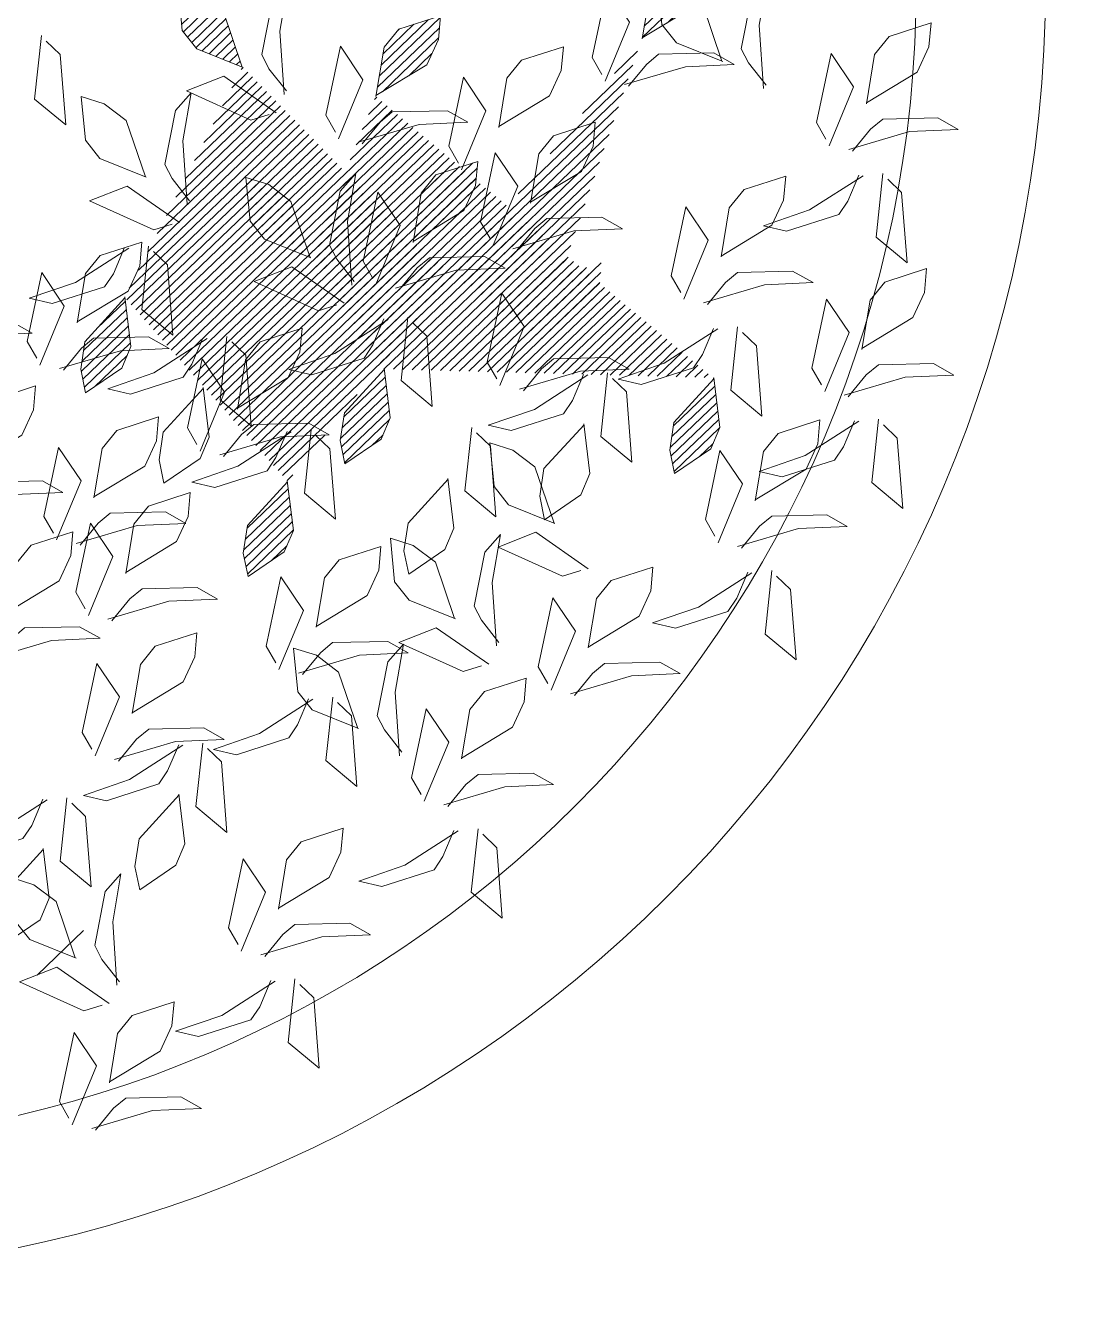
# Model space of a CAD drawing. Header units: millimetres. Extents: x 29001 to 40804, y -8833 to -5892.
# Drawn here: x 29855.25 to 29871.71, y -8603.8 to -8584.09 of the extents above; entities that cross this region are included whole.
import ezdxf

# ---------------------------------------------------------------- set-up
doc = ezdxf.new("R2010")
doc.units = ezdxf.units.MM
doc.layers.get('0').update_dxf_attribs({"lineweight": 0})
for name, color, linetype, lineweight in [('250', 250, 'Continuous', 0), ('Auto_Tefriş', 32, 'Continuous', 0), ('saksı', 180, 'Continuous', 0), ('wipeout', 254, 'Continuous', 0)]:
    doc.layers.add(name, color=color, linetype=linetype, lineweight=lineweight)
pattern_1 = [(45, (-1654799.279671, 54994.033918), (-0.0105615167031, 0.0105615167031), [])]

# ---------------------------------------------------------------- blocks, each defined once
blk = doc.blocks.new('Sun köşe')
at = {"linetype": 'Continuous'}
blk.add_wipeout([(-42.093, 15.676), (-47.03, 16.293), (-53.326, 16.663), (-59.375, 16.169), (-63.572, 15.921), (-66.223, 19.81), (-65.912, 23.945), (-66.294, 27.175), (-67.465, 29.336), (-70.857, 33.594), (-71.967, 35.199), (-72.892, 36.742), (-73.755, 38.717), (-74.493, 42.544), (-74.861, 45.259), (-74.551, 47.913), (-74.302, 51.123), (-73.683, 53.715), (-71.335, 57.666), (-68.617, 61.739), (-65.714, 65.381), (-61.885, 68.961), (-59.6, 70.628), (-57.315, 71.924), (-53.796, 73.467), (-49.413, 74.641), (-46.388, 74.949), (-42.376, 75.628), (-38.858, 75.937), (-34.105, 75.752), (-29.6, 74.827), (-26.145, 73.963), (-21.145, 73.901), (-16.948, 73.902), (-14.109, 73.284), (-12.505, 73.038), (-9.866, 71.44), (-8.088, 71.243), (-4.534, 70.65), (0.601, 69.663), (3.958, 68.281), (7.808, 66.207), (11.066, 64.134), (14.521, 62.06), (18.37, 59.591), (20.641, 58.307), (24.984, 55.543), (27.748, 53.37), (29.821, 51.297), (32.781, 48.531), (35.249, 46.26), (36.63, 44.878), (38.407, 43.1), (46.311, 33.412), (46.904, 32.82), (50.653, 27.29), (53.021, 23.537), (55.585, 18.205), (58.247, 12.576), (60.812, 7.836), (62.389, 2.701), (63.768, -2.83), (65.872, -11.856), (67.742, -22.423), (68.033, -29.632), (67.14, -36.446), (66.347, -41.187), (65.751, -45.532), (63.378, -50.47), (60.709, -55.111), (53.198, -63.407), (50.432, -64.79), (45.987, -66.469), (41.542, -67.555), (38.58, -67.753), (34.333, -67.457), (30.68, -65.779), (25.152, -63.211), (21.895, -60.347), (18.539, -57.187), (16.072, -55.311), (14.294, -55.706), (11.923, -56.892), (9.949, -55.114), (10.247, -52.448), (11.928, -48.399), (12.622, -44.547), (11.045, -40.4), (10.158, -36.548), (9.47, -31.512), (9.573, -25.883), (8.194, -19.365), (7.012, -14.625), (4.646, -9.292), (2.377, -4.651), (-3, 1.721), (-7.539, 6.461), (-14.153, 11.3), (-20.57, 14.558), (-29.753, 16.632), (-36.467, 17.224)], dxfattribs=at).dxf.layer = 'wipeout'
at = {"layer": 'Auto_Tefriş'}
for radius in [105.355, 104.355, 95.499]:
    blk.add_arc((-38.349, -31.299), radius, 0, 90, dxfattribs=at)
blk = doc.blocks.new('U1')
at = {"lineweight": 0, "true_color": 0x6c822b}
h = blk.add_hatch(dxfattribs=at)
h.set_pattern_fill('ANSI31', color=67, scale=0.11949, style=0)
h.set_pattern_definition(pattern_1)
edge = h.paths.add_edge_path()
edge.add_line((-2359700.669, 78420.1332), (-2359700.6531, 78420.2434))
edge.add_line((-2359700.6531, 78420.2434), (-2359700.6211, 78420.2842))
edge.add_line((-2359700.6211, 78420.2842), (-2359700.5288, 78420.3162))
edge.add_line((-2359700.5288, 78420.3162), (-2359700.5324, 78420.2629))
edge.add_line((-2359700.5324, 78420.2629), (-2359700.5572, 78420.2061))
edge.add_line((-2359700.5572, 78420.2061), (-2359700.6691, 78420.1352))
edge.add_line((-2359700.9499, 78420.3526), (-2359700.934, 78420.4629))
edge.add_line((-2359700.934, 78420.4629), (-2359700.902, 78420.5037))
edge.add_line((-2359700.902, 78420.5037), (-2359700.8097, 78420.5356))
edge.add_line((-2359700.8097, 78420.5356), (-2359700.8132, 78420.4824))
edge.add_line((-2359700.8132, 78420.4824), (-2359700.8381, 78420.4256))
edge.add_line((-2359700.8381, 78420.4256), (-2359700.9499, 78420.3546))
edge.add_line((-2359701.3364, 78420.7347), (-2359701.4406, 78420.774))
edge.add_line((-2359701.4406, 78420.774), (-2359701.4736, 78420.814))
edge.add_line((-2359701.4736, 78420.814), (-2359701.4849, 78420.911))
edge.add_line((-2359701.4849, 78420.911), (-2359701.4336, 78420.8961))
edge.add_line((-2359701.4336, 78420.8961), (-2359701.3835, 78420.8596))
edge.add_line((-2359701.3835, 78420.8596), (-2359701.3383, 78420.7351))
edge.add_line((-2359701.5896, 78420.2178), (-2359701.5738, 78420.1075))
edge.add_line((-2359701.5738, 78420.1075), (-2359701.5929, 78420.0593))
edge.add_line((-2359701.5929, 78420.0593), (-2359701.6725, 78420.0026))
edge.add_line((-2359701.6725, 78420.0026), (-2359701.6841, 78420.0547))
edge.add_line((-2359701.6841, 78420.0547), (-2359701.6763, 78420.1162))
edge.add_line((-2359701.6763, 78420.1162), (-2359701.589, 78420.2159))
edge.add_line((-2359701.2192, 78419.8156), (-2359701.2034, 78419.7054))
edge.add_line((-2359701.2034, 78419.7054), (-2359701.2226, 78419.6572))
edge.add_line((-2359701.2226, 78419.6572), (-2359701.3021, 78419.6005))
edge.add_line((-2359701.3021, 78419.6005), (-2359701.3138, 78419.6526))
edge.add_line((-2359701.3138, 78419.6526), (-2359701.3059, 78419.7141))
edge.add_line((-2359701.3059, 78419.7141), (-2359701.2186, 78419.8138))
edge.add_line((-2359700.4488, 78420.8164), (-2359700.4329, 78420.9266))
edge.add_line((-2359700.4329, 78420.9266), (-2359700.4009, 78420.9674))
edge.add_line((-2359700.4009, 78420.9674), (-2359700.3086, 78420.9994))
edge.add_line((-2359700.3086, 78420.9994), (-2359700.3122, 78420.9461))
edge.add_line((-2359700.3122, 78420.9461), (-2359700.337, 78420.8894))
edge.add_line((-2359700.337, 78420.8894), (-2359700.4489, 78420.8184))
h = blk.add_hatch(dxfattribs=at)
h.set_pattern_fill('ANSI31', color=67, scale=0.11949, style=0)
h.set_pattern_definition(pattern_1)
edge = h.paths.add_edge_path()
edge.add_line((-2359701.0394, 78420.6757), (-2359701.0235, 78420.786))
edge.add_line((-2359701.0235, 78420.786), (-2359700.9915, 78420.8268))
edge.add_line((-2359700.9915, 78420.8268), (-2359700.8992, 78420.8587))
edge.add_line((-2359700.8992, 78420.8587), (-2359700.9027, 78420.8055))
edge.add_line((-2359700.9027, 78420.8055), (-2359700.9276, 78420.7487))
edge.add_line((-2359700.9276, 78420.7487), (-2359701.0394, 78420.6777))
edge.add_line((-2359701.1767, 78420.3134), (-2359701.2809, 78420.3527))
edge.add_line((-2359701.2809, 78420.3527), (-2359701.3139, 78420.3927))
edge.add_line((-2359701.3139, 78420.3927), (-2359701.3252, 78420.4898))
edge.add_line((-2359701.3252, 78420.4898), (-2359701.274, 78420.4748))
edge.add_line((-2359701.274, 78420.4748), (-2359701.2239, 78420.4383))
edge.add_line((-2359701.2239, 78420.4383), (-2359701.1787, 78420.3138))
edge.add_line((-2359701.0085, 78420.071), (-2359700.9927, 78419.9607))
edge.add_line((-2359700.9927, 78419.9607), (-2359701.0119, 78419.9125))
edge.add_line((-2359701.0119, 78419.9125), (-2359701.0914, 78419.8558))
edge.add_line((-2359701.0914, 78419.8558), (-2359701.103, 78419.9079))
edge.add_line((-2359701.103, 78419.9079), (-2359701.0952, 78419.9694))
edge.add_line((-2359701.0952, 78419.9694), (-2359701.0079, 78420.0691))
edge.add_line((-2359700.2742, 78420.0646), (-2359700.2584, 78419.9543))
edge.add_line((-2359700.2584, 78419.9543), (-2359700.2775, 78419.9061))
edge.add_line((-2359700.2775, 78419.9061), (-2359700.3571, 78419.8495))
edge.add_line((-2359700.3571, 78419.8495), (-2359700.3687, 78419.9015))
edge.add_line((-2359700.3687, 78419.9015), (-2359700.3609, 78419.963))
edge.add_line((-2359700.3609, 78419.963), (-2359700.2736, 78420.0627))
h = blk.add_hatch(dxfattribs=at)
h.set_pattern_fill('ANSI31', color=67, scale=0.1195, style=0)
edge = h.paths.add_edge_path()
edge.add_line((-2359701.9845, 78417.9483), (-2359701.9685, 78418.0585))
edge.add_line((-2359701.9685, 78418.0585), (-2359701.9366, 78418.0993))
edge.add_line((-2359701.9366, 78418.0993), (-2359701.8442, 78418.1313))
edge.add_line((-2359701.8442, 78418.1313), (-2359701.8478, 78418.0781))
edge.add_line((-2359701.8478, 78418.0781), (-2359701.8726, 78418.0213))
edge.add_line((-2359701.8726, 78418.0213), (-2359701.9845, 78417.9503))
edge.add_line((-2359702.2653, 78418.1678), (-2359702.2494, 78418.278))
edge.add_line((-2359702.2494, 78418.278), (-2359702.2174, 78418.3188))
edge.add_line((-2359702.2174, 78418.3188), (-2359702.1251, 78418.3508))
edge.add_line((-2359702.1251, 78418.3508), (-2359702.1287, 78418.2975))
edge.add_line((-2359702.1287, 78418.2975), (-2359702.1535, 78418.2407))
edge.add_line((-2359702.1535, 78418.2407), (-2359702.2654, 78418.1697))
edge.add_line((-2359702.6518, 78418.5498), (-2359702.756, 78418.5891))
edge.add_line((-2359702.756, 78418.5891), (-2359702.789, 78418.6291))
edge.add_line((-2359702.789, 78418.6291), (-2359702.8003, 78418.7261))
edge.add_line((-2359702.8003, 78418.7261), (-2359702.7491, 78418.7112))
edge.add_line((-2359702.7491, 78418.7112), (-2359702.699, 78418.6747))
edge.add_line((-2359702.699, 78418.6747), (-2359702.6537, 78418.5502))
edge.add_line((-2359702.905, 78418.0329), (-2359702.8892, 78417.9226))
edge.add_line((-2359702.8892, 78417.9226), (-2359702.9084, 78417.8744))
edge.add_line((-2359702.9084, 78417.8744), (-2359702.9879, 78417.8178))
edge.add_line((-2359702.9879, 78417.8178), (-2359702.9995, 78417.8698))
edge.add_line((-2359702.9995, 78417.8698), (-2359702.9917, 78417.9313))
edge.add_line((-2359702.9917, 78417.9313), (-2359702.9044, 78418.031))
edge.add_line((-2359702.5347, 78417.6308), (-2359702.5189, 78417.5205))
edge.add_line((-2359702.5189, 78417.5205), (-2359702.538, 78417.4723))
edge.add_line((-2359702.538, 78417.4723), (-2359702.6176, 78417.4156))
edge.add_line((-2359702.6176, 78417.4156), (-2359702.6292, 78417.4677))
edge.add_line((-2359702.6292, 78417.4677), (-2359702.6214, 78417.5292))
edge.add_line((-2359702.6214, 78417.5292), (-2359702.5341, 78417.6289))
edge.add_line((-2359701.7643, 78418.6315), (-2359701.7483, 78418.7417))
edge.add_line((-2359701.7483, 78418.7417), (-2359701.7164, 78418.7826))
edge.add_line((-2359701.7164, 78418.7826), (-2359701.624, 78418.8145))
edge.add_line((-2359701.624, 78418.8145), (-2359701.6276, 78418.7613))
edge.add_line((-2359701.6276, 78418.7613), (-2359701.6524, 78418.7045))
edge.add_line((-2359701.6524, 78418.7045), (-2359701.7643, 78418.6335))
at = {"color": 67, "lineweight": 0, "true_color": 0x6c822b}
for points in [[(-2359700.4488, 78420.8164), (-2359700.4329, 78420.9266), (-2359700.4009, 78420.9674), (-2359700.3086, 78420.9994), (-2359700.3122, 78420.9461), (-2359700.337, 78420.8894), (-2359700.4489, 78420.8184)], [(-2359700.1708, 78420.7191), (-2359700.2109, 78420.768), (-2359700.2277, 78420.7989), (-2359700.2065, 78420.9197), (-2359700.1723, 78420.9595), (-2359700.1887, 78420.8522), (-2359700.1762, 78420.7112)], [(-2359701.2387, 78420.684), (-2359701.2788, 78420.7329), (-2359701.2956, 78420.7638), (-2359701.2744, 78420.8846), (-2359701.2402, 78420.9243), (-2359701.2566, 78420.8171), (-2359701.2441, 78420.6761)], [(-2359700.5372, 78420.7354), (-2359700.5593, 78420.7722), (-2359700.5298, 78420.9268), (-2359700.4783, 78420.8532), (-2359700.5298, 78420.7207)], [(-2359700.2685, 78420.7698), (-2359700.3727, 78420.8091), (-2359700.4057, 78420.8491), (-2359700.417, 78420.9461), (-2359700.3657, 78420.9312), (-2359700.3156, 78420.8947), (-2359700.2704, 78420.7702)], [(-2359701.3364, 78420.7347), (-2359701.4406, 78420.774), (-2359701.4736, 78420.814), (-2359701.4849, 78420.911), (-2359701.4336, 78420.8961), (-2359701.3835, 78420.8596), (-2359701.3383, 78420.7351)], [(-2359701.0394, 78420.6757), (-2359701.0235, 78420.786), (-2359700.9915, 78420.8268), (-2359700.8992, 78420.8587), (-2359700.9027, 78420.8055), (-2359700.9276, 78420.7487), (-2359701.0394, 78420.6777)], [(-2359701.776, 78420.7842), (-2359701.7444, 78420.7551), (-2359701.729, 78420.5985), (-2359701.7993, 78420.6546), (-2359701.7872, 78420.7962)], [(-2359701.1278, 78420.5948), (-2359701.1499, 78420.6316), (-2359701.1204, 78420.7861), (-2359701.0689, 78420.7125), (-2359701.1204, 78420.58)], [(-2359700.7643, 78420.6123), (-2359700.7484, 78420.7226), (-2359700.7164, 78420.7634), (-2359700.6241, 78420.7953), (-2359700.6276, 78420.7421), (-2359700.6525, 78420.6853), (-2359700.7644, 78420.6143)], [(-2359700.4773, 78420.7101), (-2359700.4382, 78420.7598), (-2359700.4116, 78420.7829), (-2359700.2891, 78420.7882), (-2359700.2429, 78420.7634), (-2359700.3512, 78420.7563), (-2359700.4862, 78420.7137)], [(-2359700.035, 78420.6012), (-2359700.0571, 78420.638), (-2359700.0277, 78420.7926), (-2359699.9761, 78420.719), (-2359700.0277, 78420.5865)], [(-2359701.2763, 78420.631), (-2359701.317, 78420.6173), (-2359701.4616, 78420.6794), (-2359701.3786, 78420.7138), (-2359701.2604, 78420.635)], [(-2359700.8527, 78420.5314), (-2359700.8748, 78420.5682), (-2359700.8453, 78420.7228), (-2359700.7938, 78420.6491), (-2359700.8453, 78420.5167)], [(-2359701.4494, 78420.4351), (-2359701.4895, 78420.4839), (-2359701.5063, 78420.5149), (-2359701.4852, 78420.6357), (-2359701.4509, 78420.6754), (-2359701.4673, 78420.5681), (-2359701.4548, 78420.4272)], [(-2359701.5471, 78420.4858), (-2359701.6513, 78420.5251), (-2359701.6843, 78420.5651), (-2359701.6956, 78420.6621), (-2359701.6444, 78420.6472), (-2359701.5943, 78420.6107), (-2359701.549, 78420.4861)], [(-2359701.0678, 78420.5694), (-2359701.0288, 78420.6191), (-2359701.0022, 78420.6422), (-2359700.8796, 78420.6475), (-2359700.8335, 78420.6227), (-2359700.9418, 78420.6156), (-2359701.0767, 78420.573)], [(-2359699.9751, 78420.5759), (-2359699.9361, 78420.6256), (-2359699.9094, 78420.6486), (-2359699.7869, 78420.654), (-2359699.7408, 78420.6291), (-2359699.8491, 78420.622), (-2359699.984, 78420.5794)], [(-2359700.6901, 78420.4454), (-2359700.6741, 78420.5556), (-2359700.6422, 78420.5964), (-2359700.5499, 78420.6284), (-2359700.5534, 78420.5751), (-2359700.5783, 78420.5184), (-2359700.6901, 78420.4474)], [(-2359700.7785, 78420.3644), (-2359700.8005, 78420.4012), (-2359700.7711, 78420.5558), (-2359700.7195, 78420.4822), (-2359700.7711, 78420.3497)], [(-2359700.9499, 78420.3526), (-2359700.934, 78420.4629), (-2359700.902, 78420.5037), (-2359700.8097, 78420.5356), (-2359700.8132, 78420.4824), (-2359700.8381, 78420.4256), (-2359700.9499, 78420.3546)], [(-2359701.0791, 78420.2627), (-2359701.1192, 78420.3116), (-2359701.136, 78420.3426), (-2359701.1148, 78420.4634), (-2359701.0806, 78420.5031), (-2359701.097, 78420.3958), (-2359701.0844, 78420.2548)], [(-2359700.2632, 78420.3341), (-2359700.2473, 78420.4443), (-2359700.2153, 78420.4851), (-2359700.123, 78420.5171), (-2359700.1266, 78420.4638), (-2359700.1514, 78420.4071), (-2359700.2633, 78420.3361)], [(-2359699.9603, 78420.5226), (-2359699.9837, 78420.4639), (-2359700.0028, 78420.4343), (-2359700.1188, 78420.3946), (-2359700.1701, 78420.4054), (-2359700.0682, 78420.4428), (-2359699.9508, 78420.5217)], [(-2359701.4871, 78420.382), (-2359701.5278, 78420.3684), (-2359701.6724, 78420.4304), (-2359701.5894, 78420.4649), (-2359701.4711, 78420.386)], [(-2359701.0383, 78420.2717), (-2359701.0604, 78420.3085), (-2359701.0309, 78420.463), (-2359700.9794, 78420.3894), (-2359701.0309, 78420.257)], [(-2359700.3516, 78420.2531), (-2359700.3737, 78420.2899), (-2359700.3442, 78420.4445), (-2359700.2927, 78420.3709), (-2359700.3442, 78420.2384)], [(-2359700.7185, 78420.3391), (-2359700.6795, 78420.3888), (-2359700.6528, 78420.4119), (-2359700.5303, 78420.4172), (-2359700.4842, 78420.3924), (-2359700.5925, 78420.3853), (-2359700.7274, 78420.3427)], [(-2359701.6943, 78420.158), (-2359701.6783, 78420.2682), (-2359701.6464, 78420.3091), (-2359701.554, 78420.341), (-2359701.5576, 78420.2878), (-2359701.5824, 78420.231), (-2359701.6943, 78420.16)], [(-2359701.5277, 78420.3204), (-2359701.4961, 78420.2913), (-2359701.4807, 78420.1347), (-2359701.551, 78420.1908), (-2359701.5389, 78420.3324)], [(-2359701.5923, 78420.3278), (-2359701.6157, 78420.2691), (-2359701.6348, 78420.2394), (-2359701.7508, 78420.1997), (-2359701.8021, 78420.2106), (-2359701.7002, 78420.2479), (-2359701.5828, 78420.3269)], [(-2359700.9784, 78420.2464), (-2359700.9393, 78420.2961), (-2359700.9127, 78420.3191), (-2359700.7901, 78420.3244), (-2359700.744, 78420.2996), (-2359700.8523, 78420.2925), (-2359700.9872, 78420.2499)], [(-2359700.2917, 78420.2278), (-2359700.2526, 78420.2775), (-2359700.226, 78420.3006), (-2359700.1035, 78420.3059), (-2359700.0573, 78420.2811), (-2359700.1656, 78420.274), (-2359700.3006, 78420.2314)], [(-2359701.1167, 78420.2097), (-2359701.1574, 78420.196), (-2359701.302, 78420.2581), (-2359701.219, 78420.2926), (-2359701.1007, 78420.2137)], [(-2359701.7826, 78420.0771), (-2359701.8047, 78420.1139), (-2359701.7753, 78420.2684), (-2359701.7237, 78420.1948), (-2359701.7753, 78420.0623)], [(-2359700.0336, 78420.0538), (-2359700.0557, 78420.0906), (-2359700.0263, 78420.2452), (-2359699.9747, 78420.1716), (-2359700.0263, 78420.0391)], [(-2359701.5896, 78420.2178), (-2359701.5738, 78420.1075), (-2359701.5929, 78420.0593), (-2359701.6725, 78420.0026), (-2359701.6841, 78420.0547), (-2359701.6763, 78420.1162), (-2359701.589, 78420.2159)], [(-2359700.7574, 78420.0522), (-2359700.7795, 78420.089), (-2359700.75, 78420.2436), (-2359700.6985, 78420.17), (-2359700.75, 78420.0375)], [(-2359701.0112, 78420.1809), (-2359701.0347, 78420.1223), (-2359701.0537, 78420.0926), (-2359701.1697, 78420.0529), (-2359701.221, 78420.0638), (-2359701.1191, 78420.1011), (-2359701.0017, 78420.18)], [(-2359700.9466, 78420.1736), (-2359700.915, 78420.1445), (-2359700.8996, 78419.9879), (-2359700.9699, 78420.044), (-2359700.9578, 78420.1856)], [(-2359700.2768, 78420.1746), (-2359700.3003, 78420.1159), (-2359700.3193, 78420.0862), (-2359700.4354, 78420.0466), (-2359700.4867, 78420.0574), (-2359700.3848, 78420.0947), (-2359700.2673, 78420.1737)], [(-2359700.2122, 78420.1672), (-2359700.1806, 78420.1381), (-2359700.1653, 78419.9815), (-2359700.2355, 78420.0376), (-2359700.2234, 78420.1792)], [(-2359702.0287, 78420.0798), (-2359701.9896, 78420.1295), (-2359701.963, 78420.1526), (-2359701.8405, 78420.1579), (-2359701.7943, 78420.1331), (-2359701.9026, 78420.126), (-2359702.0376, 78420.0834)], [(-2359701.3489, 78420.1225), (-2359701.3173, 78420.0934), (-2359701.3019, 78419.9368), (-2359701.3722, 78419.9929), (-2359701.3601, 78420.1345)], [(-2359701.3336, 78419.9732), (-2359701.3176, 78420.0834), (-2359701.2857, 78420.1242), (-2359701.1933, 78420.1562), (-2359701.1969, 78420.1029), (-2359701.2218, 78420.0461), (-2359701.3336, 78419.9751)], [(-2359701.7227, 78420.0517), (-2359701.6836, 78420.1014), (-2359701.657, 78420.1245), (-2359701.5345, 78420.1298), (-2359701.4883, 78420.105), (-2359701.5966, 78420.0979), (-2359701.7316, 78420.0553)], [(-2359701.4135, 78420.1299), (-2359701.4369, 78420.0712), (-2359701.456, 78420.0415), (-2359701.572, 78420.0019), (-2359701.6233, 78420.0127), (-2359701.5214, 78420.0501), (-2359701.404, 78420.129)], [(-2359700.6975, 78420.0269), (-2359700.6584, 78420.0766), (-2359700.6318, 78420.0997), (-2359700.5093, 78420.105), (-2359700.4631, 78420.0801), (-2359700.5714, 78420.073), (-2359700.7064, 78420.0305)], [(-2359701.4219, 78419.8922), (-2359701.444, 78419.929), (-2359701.4146, 78420.0836), (-2359701.363, 78420.01), (-2359701.4146, 78419.8775)], [(-2359701.0085, 78420.071), (-2359700.9927, 78419.9607), (-2359701.0119, 78419.9125), (-2359701.0914, 78419.8558), (-2359701.103, 78419.9079), (-2359701.0952, 78419.9694), (-2359701.0079, 78420.0691)], [(-2359700.5642, 78420.0661), (-2359700.5877, 78420.0074), (-2359700.6067, 78419.9777), (-2359700.7227, 78419.9381), (-2359700.774, 78419.9489), (-2359700.6721, 78419.9862), (-2359700.5547, 78420.0652)], [(-2359700.4996, 78420.0587), (-2359700.468, 78420.0296), (-2359700.4527, 78419.873), (-2359700.5229, 78419.9291), (-2359700.5108, 78420.0707)], [(-2359700.2742, 78420.0646), (-2359700.2584, 78419.9543), (-2359700.2775, 78419.9061), (-2359700.3571, 78419.8495), (-2359700.3687, 78419.9015), (-2359700.3609, 78419.963), (-2359700.2736, 78420.0627)], [(-2359701.4108, 78420.0199), (-2359701.395, 78419.9096), (-2359701.4141, 78419.8615), (-2359701.4937, 78419.8048), (-2359701.5053, 78419.8569), (-2359701.4975, 78419.9184), (-2359701.4102, 78420.018)], [(-2359701.9241, 78419.8325), (-2359701.9082, 78419.9427), (-2359701.8762, 78419.9835), (-2359701.7839, 78420.0155), (-2359701.7875, 78419.9623), (-2359701.8123, 78419.9055), (-2359701.9242, 78419.8345)], [(-2359700.1759, 78419.7927), (-2359700.1599, 78419.903), (-2359700.128, 78419.9438), (-2359700.0357, 78419.9757), (-2359700.0392, 78419.9225), (-2359700.0641, 78419.8657), (-2359700.1759, 78419.7947)], [(-2359699.9589, 78419.9753), (-2359699.9823, 78419.9166), (-2359700.0014, 78419.8869), (-2359700.1174, 78419.8472), (-2359700.1687, 78419.8581), (-2359700.0668, 78419.8954), (-2359699.9493, 78419.9744)], [(-2359701.6491, 78419.7691), (-2359701.6331, 78419.8794), (-2359701.6012, 78419.9202), (-2359701.5088, 78419.9521), (-2359701.5124, 78419.8989), (-2359701.5372, 78419.8421), (-2359701.6491, 78419.7711)], [(-2359701.362, 78419.8669), (-2359701.323, 78419.9166), (-2359701.2963, 78419.9397), (-2359701.1738, 78419.945), (-2359701.1277, 78419.9201), (-2359701.236, 78419.913), (-2359701.3709, 78419.8704)], [(-2359700.7997, 78419.931), (-2359700.7681, 78419.9019), (-2359700.7528, 78419.7453), (-2359700.823, 78419.8014), (-2359700.8109, 78419.9431)], [(-2359700.5615, 78419.9561), (-2359700.5457, 78419.8458), (-2359700.5649, 78419.7976), (-2359700.6444, 78419.7409), (-2359700.656, 78419.793), (-2359700.6482, 78419.8545), (-2359700.5609, 78419.9542)], [(-2359701.2219, 78419.9256), (-2359701.2454, 78419.8669), (-2359701.2644, 78419.8373), (-2359701.3805, 78419.7976), (-2359701.4318, 78419.8084), (-2359701.3298, 78419.8458), (-2359701.2124, 78419.9247)], [(-2359701.1573, 78419.9183), (-2359701.1257, 78419.8892), (-2359701.1104, 78419.7326), (-2359701.1806, 78419.7886), (-2359701.1685, 78419.9303)], [(-2359700.6211, 78419.7331), (-2359700.7253, 78419.7724), (-2359700.7583, 78419.8124), (-2359700.7696, 78419.9094), (-2359700.7184, 78419.8945), (-2359700.6683, 78419.858), (-2359700.623, 78419.7335)], [(-2359701.7374, 78419.6882), (-2359701.7595, 78419.725), (-2359701.7301, 78419.8795), (-2359701.6785, 78419.8059), (-2359701.7301, 78419.6734)], [(-2359700.2642, 78419.7118), (-2359700.2863, 78419.7486), (-2359700.2569, 78419.9031), (-2359700.2053, 78419.8295), (-2359700.2569, 78419.697)], [(-2359700.8616, 78419.8284), (-2359700.8458, 78419.7182), (-2359700.865, 78419.67), (-2359700.9445, 78419.6133), (-2359700.9562, 78419.6654), (-2359700.9483, 78419.7269), (-2359700.861, 78419.8265)], [(-2359701.9526, 78419.7262), (-2359701.9135, 78419.7759), (-2359701.8869, 78419.799), (-2359701.7644, 78419.8043), (-2359701.7182, 78419.7795), (-2359701.8265, 78419.7724), (-2359701.9615, 78419.7298)], [(-2359701.2192, 78419.8156), (-2359701.2034, 78419.7054), (-2359701.2226, 78419.6572), (-2359701.3021, 78419.6005), (-2359701.3138, 78419.6526), (-2359701.3059, 78419.7141), (-2359701.2186, 78419.8138)], [(-2359701.5748, 78419.6022), (-2359701.5589, 78419.7124), (-2359701.5269, 78419.7532), (-2359701.4346, 78419.7852), (-2359701.4382, 78419.7319), (-2359701.463, 78419.6751), (-2359701.5749, 78419.6041)], [(-2359700.2043, 78419.6864), (-2359700.1653, 78419.7361), (-2359700.1386, 78419.7592), (-2359700.0161, 78419.7645), (-2359699.97, 78419.7397), (-2359700.0783, 78419.7326), (-2359700.2132, 78419.69)], [(-2359701.6775, 78419.6628), (-2359701.6385, 78419.7125), (-2359701.6118, 78419.7356), (-2359701.4893, 78419.7409), (-2359701.4431, 78419.7161), (-2359701.5515, 78419.709), (-2359701.6864, 78419.6664)], [(-2359701.6632, 78419.5212), (-2359701.6853, 78419.558), (-2359701.6558, 78419.7126), (-2359701.6043, 78419.639), (-2359701.6558, 78419.5065)], [(-2359700.7405, 78419.4654), (-2359700.7806, 78419.5143), (-2359700.7974, 78419.5452), (-2359700.7763, 78419.666), (-2359700.7421, 78419.7058), (-2359700.7584, 78419.5985), (-2359700.7459, 78419.4575)], [(-2359700.561, 78419.6294), (-2359700.6017, 78419.6157), (-2359700.7463, 78419.6778), (-2359700.6634, 78419.7123), (-2359700.5451, 78419.6334)], [(-2359701.8347, 78419.5094), (-2359701.8187, 78419.6197), (-2359701.7868, 78419.6605), (-2359701.6944, 78419.6924), (-2359701.698, 78419.6392), (-2359701.7228, 78419.5824), (-2359701.8347, 78419.5114)], [(-2359700.8382, 78419.5161), (-2359700.9424, 78419.5554), (-2359700.9754, 78419.5954), (-2359700.9867, 78419.6924), (-2359700.9355, 78419.6775), (-2359700.8854, 78419.641), (-2359700.8401, 78419.5165)], [(-2359701.148, 78419.4909), (-2359701.132, 78419.6011), (-2359701.1001, 78419.6419), (-2359701.0078, 78419.6739), (-2359701.0113, 78419.6206), (-2359701.0362, 78419.5638), (-2359701.148, 78419.4928)], [(-2359700.5412, 78419.4571), (-2359700.5253, 78419.5674), (-2359700.4933, 78419.6082), (-2359700.401, 78419.6401), (-2359700.4046, 78419.5869), (-2359700.4294, 78419.5301), (-2359700.5413, 78419.4591)], [(-2359701.2364, 78419.4099), (-2359701.2584, 78419.4467), (-2359701.229, 78419.6013), (-2359701.1774, 78419.5277), (-2359701.229, 78419.3952)], [(-2359701.6033, 78419.4959), (-2359701.5642, 78419.5456), (-2359701.5376, 78419.5687), (-2359701.4151, 78419.574), (-2359701.3689, 78419.5491), (-2359701.4772, 78419.542), (-2359701.6122, 78419.4994)], [(-2359700.6296, 78419.3762), (-2359700.6517, 78419.413), (-2359700.6222, 78419.5675), (-2359700.5707, 78419.4939), (-2359700.6222, 78419.3614)], [(-2359701.8631, 78419.4031), (-2359701.824, 78419.4528), (-2359701.7974, 78419.4759), (-2359701.6749, 78419.4812), (-2359701.6287, 78419.4564), (-2359701.737, 78419.4493), (-2359701.872, 78419.4067)], [(-2359700.7782, 78419.4124), (-2359700.8189, 78419.3987), (-2359700.9635, 78419.4608), (-2359700.8805, 78419.4952), (-2359700.7622, 78419.4164)], [(-2359701.5538, 78419.29), (-2359701.5378, 78419.4002), (-2359701.5059, 78419.441), (-2359701.4136, 78419.473), (-2359701.4171, 78419.4197), (-2359701.442, 78419.3629), (-2359701.5538, 78419.2919)], [(-2359701.1764, 78419.3846), (-2359701.1374, 78419.4343), (-2359701.1107, 78419.4574), (-2359700.9882, 78419.4627), (-2359700.9421, 78419.4378), (-2359701.0504, 78419.4307), (-2359701.1853, 78419.3881)], [(-2359700.9513, 78419.2165), (-2359700.9914, 78419.2653), (-2359701.0082, 78419.2963), (-2359700.987, 78419.4171), (-2359700.9528, 78419.4568), (-2359700.9692, 78419.3495), (-2359700.9566, 78419.2086)], [(-2359701.0489, 78419.2672), (-2359701.1531, 78419.3065), (-2359701.1861, 78419.3465), (-2359701.1974, 78419.4435), (-2359701.1462, 78419.4286), (-2359701.0961, 78419.3921), (-2359701.0509, 78419.2675)], [(-2359700.5697, 78419.3508), (-2359700.5306, 78419.4005), (-2359700.504, 78419.4236), (-2359700.3815, 78419.4289), (-2359700.3353, 78419.4041), (-2359700.4436, 78419.397), (-2359700.5786, 78419.3544)], [(-2359701.6421, 78419.209), (-2359701.6642, 78419.2458), (-2359701.6348, 78419.4004), (-2359701.5832, 78419.3268), (-2359701.6348, 78419.1943)], [(-2359700.8183, 78419.2041), (-2359700.8024, 78419.3143), (-2359700.7704, 78419.3552), (-2359700.6781, 78419.3871), (-2359700.6816, 78419.3339), (-2359700.7065, 78419.2771), (-2359700.8183, 78419.2061)], [(-2359701.1616, 78419.3313), (-2359701.1851, 78419.2726), (-2359701.2041, 78419.243), (-2359701.3201, 78419.2033), (-2359701.3714, 78419.2142), (-2359701.2695, 78419.2515), (-2359701.1521, 78419.3304)], [(-2359701.097, 78419.324), (-2359701.0654, 78419.2949), (-2359701.05, 78419.1383), (-2359701.1203, 78419.1944), (-2359701.1082, 78419.336)], [(-2359700.9067, 78419.1231), (-2359700.9287, 78419.1599), (-2359700.8993, 78419.3145), (-2359700.8477, 78419.2409), (-2359700.8993, 78419.1084)], [(-2359701.5822, 78419.1837), (-2359701.5432, 78419.2334), (-2359701.5165, 78419.2564), (-2359701.394, 78419.2618), (-2359701.3479, 78419.2369), (-2359701.4562, 78419.2298), (-2359701.5911, 78419.1872)], [(-2359701.3843, 78419.2155), (-2359701.3527, 78419.1864), (-2359701.3374, 78419.0298), (-2359701.4076, 78419.0858), (-2359701.3955, 78419.2275)], [(-2359701.4489, 78419.2228), (-2359701.4724, 78419.1641), (-2359701.4914, 78419.1345), (-2359701.6075, 78419.0948), (-2359701.6588, 78419.1056), (-2359701.5569, 78419.143), (-2359701.4394, 78419.2219)], [(-2359701.4463, 78419.1128), (-2359701.4305, 78419.0026), (-2359701.4496, 78418.9544), (-2359701.5292, 78418.8977), (-2359701.5408, 78418.9498), (-2359701.533, 78419.0113), (-2359701.4457, 78419.111)], [(-2359701.7491, 78419.0952), (-2359701.7725, 78419.0365), (-2359701.7916, 78419.0068), (-2359701.9076, 78418.9672), (-2359701.9589, 78418.978), (-2359701.857, 78419.0154), (-2359701.7396, 78419.0943)], [(-2359701.6844, 78419.0878), (-2359701.6529, 78419.0587), (-2359701.6375, 78418.9021), (-2359701.7077, 78418.9582), (-2359701.6957, 78419.0998)], [(-2359701.2193, 78418.8613), (-2359701.2033, 78418.9715), (-2359701.1714, 78419.0124), (-2359701.0791, 78419.0443), (-2359701.0826, 78418.9911), (-2359701.1075, 78418.9343), (-2359701.2193, 78418.8633)], [(-2359700.8319, 78419.0446), (-2359700.8554, 78418.9859), (-2359700.8744, 78418.9562), (-2359700.9904, 78418.9166), (-2359701.0417, 78418.9274), (-2359700.9398, 78418.9648), (-2359700.8224, 78419.0437)], [(-2359701.7464, 78418.9852), (-2359701.7306, 78418.8749), (-2359701.7497, 78418.8268), (-2359701.8293, 78418.7701), (-2359701.8409, 78418.8222), (-2359701.8331, 78418.8836), (-2359701.7458, 78418.9833)], [(-2359701.3076, 78418.7804), (-2359701.3297, 78418.8172), (-2359701.3003, 78418.9717), (-2359701.2487, 78418.8981), (-2359701.3003, 78418.7656)], [(-2359701.6677, 78418.7429), (-2359701.7719, 78418.7822), (-2359701.8049, 78418.8222), (-2359701.8162, 78418.9192), (-2359701.765, 78418.9043), (-2359701.7149, 78418.8678), (-2359701.6696, 78418.7432)], [(-2359701.57, 78418.6922), (-2359701.6101, 78418.741), (-2359701.6269, 78418.772), (-2359701.6058, 78418.8928), (-2359701.5716, 78418.9325), (-2359701.5879, 78418.8252), (-2359701.5754, 78418.6843)], [(-2359701.6077, 78418.6391), (-2359701.6484, 78418.6255), (-2359701.793, 78418.6875), (-2359701.71, 78418.722), (-2359701.5917, 78418.6431)]]:
    blk.add_lwpolyline(points, dxfattribs=at)
at = {"color": 63, "lineweight": 0}
blk.add_lwpolyline([(-2359701.1767, 78420.3134), (-2359701.2809, 78420.3527), (-2359701.3139, 78420.3927), (-2359701.3252, 78420.4898), (-2359701.274, 78420.4748), (-2359701.2239, 78420.4383), (-2359701.1787, 78420.3138)], dxfattribs=at)
at = {"layer": '250', "lineweight": 0}
for points in [[(-2359699.9467, 78420.6822), (-2359699.9307, 78420.7924), (-2359699.8988, 78420.8332), (-2359699.8064, 78420.8652), (-2359699.81, 78420.8119), (-2359699.8349, 78420.7551), (-2359699.9467, 78420.6841)], [(-2359699.8957, 78420.5153), (-2359699.8641, 78420.4862), (-2359699.8487, 78420.3296), (-2359699.9189, 78420.3856), (-2359699.9069, 78420.5273)], [(-2359699.9453, 78420.1348), (-2359699.9293, 78420.245), (-2359699.8974, 78420.2858), (-2359699.805, 78420.3178), (-2359699.8086, 78420.2645), (-2359699.8334, 78420.2077), (-2359699.9453, 78420.1368)], [(-2359699.9737, 78420.0285), (-2359699.9346, 78420.0782), (-2359699.908, 78420.1013), (-2359699.7855, 78420.1066), (-2359699.7393, 78420.0817), (-2359699.8476, 78420.0746), (-2359699.9826, 78420.0321)], [(-2359699.8942, 78419.9679), (-2359699.8627, 78419.9388), (-2359699.8473, 78419.7822), (-2359699.9175, 78419.8383), (-2359699.9055, 78419.9799)], [(-2359700.1895, 78419.6332), (-2359700.2129, 78419.5745), (-2359700.232, 78419.5449), (-2359700.348, 78419.5052), (-2359700.3993, 78419.516), (-2359700.2974, 78419.5534), (-2359700.18, 78419.6323)], [(-2359700.1249, 78419.6258), (-2359700.0933, 78419.5967), (-2359700.0779, 78419.4401), (-2359700.1481, 78419.4962), (-2359700.1361, 78419.6379)], [(-2359700.8467, 78419.0978), (-2359700.8077, 78419.1475), (-2359700.781, 78419.1706), (-2359700.6585, 78419.1759), (-2359700.6124, 78419.1511), (-2359700.7207, 78419.144), (-2359700.8556, 78419.1014)], [(-2359700.7673, 78419.0372), (-2359700.7357, 78419.0081), (-2359700.7203, 78418.8515), (-2359700.7906, 78418.9076), (-2359700.7785, 78419.0492)], [(-2359701.2477, 78418.755), (-2359701.2087, 78418.8047), (-2359701.182, 78418.8278), (-2359701.0595, 78418.8331), (-2359701.0134, 78418.8083), (-2359701.1217, 78418.8012), (-2359701.2566, 78418.7586)], [(-2359701.2329, 78418.7018), (-2359701.2563, 78418.6431), (-2359701.2754, 78418.6134), (-2359701.3914, 78418.5738), (-2359701.4427, 78418.5846), (-2359701.3408, 78418.622), (-2359701.2234, 78418.7009)], [(-2359701.1683, 78418.6944), (-2359701.1367, 78418.6653), (-2359701.1213, 78418.5087), (-2359701.1916, 78418.5648), (-2359701.1795, 78418.7065)], [(-2359701.5878, 78418.4669), (-2359701.5719, 78418.5771), (-2359701.5399, 78418.6179), (-2359701.4476, 78418.6499), (-2359701.4512, 78418.5966), (-2359701.476, 78418.5398), (-2359701.5879, 78418.4689)], [(-2359701.6762, 78418.3859), (-2359701.6983, 78418.4227), (-2359701.6688, 78418.5773), (-2359701.6173, 78418.5037), (-2359701.6688, 78418.3712)], [(-2359701.6163, 78418.3606), (-2359701.5772, 78418.4103), (-2359701.5506, 78418.4334), (-2359701.4281, 78418.4387), (-2359701.3819, 78418.4138), (-2359701.4902, 78418.4067), (-2359701.6252, 78418.3641)]]:
    blk.add_lwpolyline(points, dxfattribs=at)
blk = doc.blocks.new('MOBİLYALAR')
at = {"linetype": 'Continuous', "xscale": -1, "rotation": 66.41220874877737}
blk.add_blockref('Sun köşe', (786.954, -2246.182), dxfattribs=at)
at = {"layer": 'saksı'}
for radius in [20, 18]:
    blk.add_circle((706.253, -2261.645), radius, dxfattribs=at)
at = {"lineweight": 0, "extrusion": (-7.374e-13, 3.02e-14, -1), "xscale": -6.952506840120365, "yscale": 6.9525068401204, "zscale": 6.952506840120427, "rotation": 1.175259469639318}
blk.add_blockref('U1', (-16391919.403, -883864.344), dxfattribs=at)

msp = doc.modelspace()

# ---------------------------------------------------------------- block references
at = {"color": 6}
msp.add_blockref('MOBİLYALAR', (29144.792, -6321.799), dxfattribs=at)

doc.saveas('drawing.dxf')
